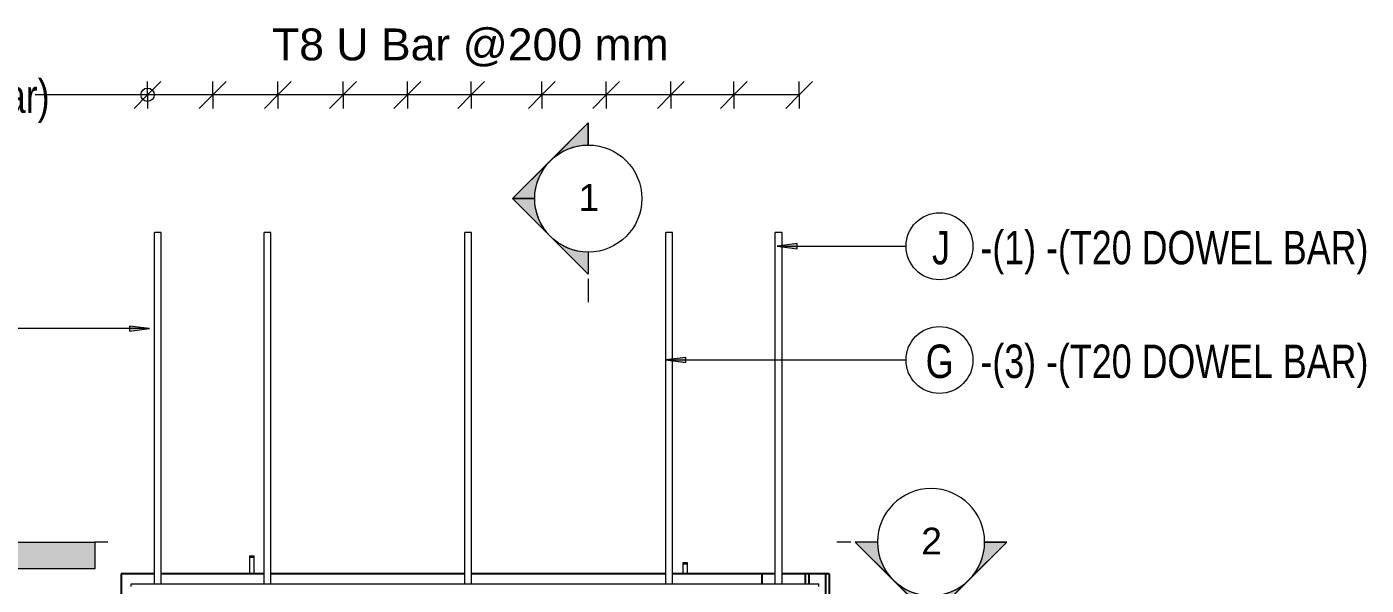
# Model space of a CAD drawing. Header units: millimetres. Extents: x 15401 to 36280, y -2060 to 13564.
# Drawn here: x 18068 to 22069, y 3666 to 5334 of the extents above; entities that cross this region are included whole.
import ezdxf

# ---------------------------------------------------------------- set-up
doc = ezdxf.new("R2010")
doc.units = ezdxf.units.MM
for name, color, linetype, lineweight in [('A-ANNO-DIMS', 211, 'Continuous', 9), ('A-ANNO-DIMS-40', 211, 'Continuous', 9), ('A-GENM', 13, 'Continuous', 18), ('A-WALL', 113, 'Continuous', 25), ('G-ANNO-SYMB', 111, 'Continuous', 9), ('S-RBAR', 171, 'Continuous', 18), ('S-RBAR-IDEN', 171, 'Continuous', 9)]:
    doc.layers.add(name, color=color, linetype=linetype, lineweight=lineweight)
doc.styles.add('Arial', font='arial.ttf', dxfattribs={"height": 80})
doc.styles.add('Arial_1', font='arial.ttf', dxfattribs={"height": 95.25})
doc.styles.add('Nirmala UI Semilight', font='NirmalaS.ttf', dxfattribs={"width": 0.8, "height": 100})
doc.dimstyles.new('Arrow_Filled_-_2_5_NI_UI', dxfattribs={"dimscale": 304.8, "dimtxt": 104.736395, "dimasz": 0.262467, "dimexe": 0.131234, "dimexo": 0.0625, "dimgap": 0.131234, "dimtad": 1, "dimdec": 4, "dimzin": 0, "dimdsep": 46, "dimtxsty": 'Nirmala UI Semilight', "dimblk1": 'OBLIQUE', "dimblk2": 'OBLIQUE', "dimsah": 1, "dimcen": 0.09, "dimazin": 0, "dimtfac": 1, "dimtdec": 4, "dimtix": 1, "dimtmove": 0, "dimatfit": 3, "dimfxl": 0.131234, "dimfxlon": 1, "dimtvp": 1, "dimtolj": 1, "dimtzin": 0, "dimarcsym": 2})

# ---------------------------------------------------------------- blocks, each defined once
blk = doc.blocks.new('RR spread anchor face based - RR-SA-4_0-180-1726831-Elevation Front 1')
at = {"layer": 'A-GENM'}
for p, q in [((18734.1, 3748.8), (18734.1, 3753.8)), ((18734.1, 3753.8), (18746.1, 3753.8)), ((18734.1, 3700), (18734.1, 3748.8)), ((18746.1, 3748.8), (18734.1, 3748.8)), ((18746.1, 3753.8), (18746.1, 3748.8)), ((18746.1, 3748.8), (18746.1, 3700))]:
    blk.add_line(p, q, dxfattribs=at)
blk = doc.blocks.new('RR spread anchor face based - RR-SA-4_0-180-V1-Elevation Front 1')
at = {"layer": 'A-GENM'}
for p, q in [((20028.6, 3728.8), (20028.6, 3733.8)), ((20028.6, 3733.8), (20040.6, 3733.8)), ((20028.6, 3700), (20028.6, 3728.8)), ((20040.6, 3728.8), (20028.6, 3728.8)), ((20040.6, 3733.8), (20040.6, 3728.8)), ((20040.6, 3728.8), (20040.6, 3700))]:
    blk.add_line(p, q, dxfattribs=at)
blk = doc.blocks.new('Detail View - M_Section Tail - Filled Horizontal-14034-Elevation Front 1')
at = {"layer": 'G-ANNO-SYMB'}
blk.add_hatch(color=256, dxfattribs=at).paths.add_polyline_path([(18271.9, 3714.8), (18271.9, 3794.8), (17911.9, 3794.8), (17911.9, 3714.8)])
for p, q in [((17911.9, 3714.8), (17911.9, 3794.8)), ((17911.9, 3794.8), (18271.9, 3794.8)), ((18271.9, 3794.8), (18271.9, 3714.8)), ((18271.9, 3714.8), (17911.9, 3714.8))]:
    blk.add_line(p, q, dxfattribs=at)
blk = doc.blocks.new('Detail View - M_Section Head - Filled SHOP DWG-1002450-Elevation Front 1')
at = {"layer": 'G-ANNO-SYMB'}
h = blk.add_hatch(color=256, dxfattribs=at)
edge = h.paths.add_edge_path()
edge.add_line((20543, 3794.8), (20609.3, 3794.8))
edge.add_arc((20769.3, 3794.8), 160, 180, 225)
edge.add_line((20656.2, 3681.7), (20543, 3794.8))
h = blk.add_hatch(color=256, dxfattribs=at)
edge = h.paths.add_edge_path()
edge.add_line((20995.6, 3794.8), (20882.4, 3681.7))
edge.add_arc((20769.3, 3794.8), 160, 315, 360)
edge.add_line((20929.3, 3794.8), (20995.6, 3794.8))
h = blk.add_hatch(color=256, dxfattribs=at)
edge = h.paths.add_edge_path()
edge.add_line((20769.3, 3568.5), (20656.2, 3681.7))
edge.add_arc((20769.3, 3794.8), 160, 225, 270)
edge.add_line((20769.3, 3634.8), (20769.3, 3568.5))
h = blk.add_hatch(color=256, dxfattribs=at)
edge = h.paths.add_edge_path()
edge.add_line((20769.3, 3568.5), (20769.3, 3634.8))
edge.add_arc((20769.3, 3794.8), 160, 270, 315)
edge.add_line((20882.4, 3681.7), (20769.3, 3568.5))
for p, q in [((20769.3, 3568.5), (20543, 3794.8)), ((20609.3, 3794.8), (20543, 3794.8)), ((20543, 3794.8), (20656.2, 3681.7)), ((20609.3, 3794.8), (20543, 3794.8)), ((20769.3, 3568.5), (20995.6, 3794.8)), ((20882.4, 3681.7), (20995.6, 3794.8)), ((20929.3, 3794.8), (20995.6, 3794.8)), ((20995.6, 3794.8), (20929.3, 3794.8)), ((20656.2, 3681.7), (20769.3, 3568.5)), ((20769.3, 3568.5), (20882.4, 3681.7)), ((20769.3, 3634.8), (20769.3, 3568.5)), ((20769.3, 3568.5), (20769.3, 3634.8))]:
    blk.add_line(p, q, dxfattribs=at)
for start, end in [(360, 180), (180, 360), (180, 225), (315, 0), (225, 270), (270, 315)]:
    blk.add_arc((20769.3, 3794.8), 160, start, end, dxfattribs=at)
blk = doc.blocks.new('M_Rebar Tag_rfa MARK - ARROW-794226-Elevation Front 1')
at = {"layer": 'S-RBAR-IDEN'}
blk.add_circle((20794.5, 4678.6), 100, dxfattribs=at)
blk = doc.blocks.new('DIMBLOCK19-Elevation Front 1')
at = {"layer": 'A-ANNO-DIMS-40'}
for p, q in [((20180.5, 5130.6), (20220.5, 5170.6)), ((20180.5, 5130.6), (20180.5, 5170.6)), ((20375.1, 5130.6), (20415.1, 5170.6)), ((20375.1, 5130.6), (20375.1, 5170.6)), ((20180.5, 5130.6), (20140.5, 5090.6)), ((20375.1, 5130.6), (20180.5, 5130.6)), ((20180.5, 5130.6), (20180.5, 5090.6)), ((20375.1, 5130.6), (20335.1, 5090.6)), ((20375.1, 5130.6), (20375.1, 5090.6))]:
    blk.add_line(p, q, dxfattribs=at)
blk = doc.blocks.new('_Oblique')
at = {"color": 0, "linetype": 'ByBlock', "lineweight": -2}
blk.add_line((-0.5, -0.5), (0.5, 0.5), dxfattribs=at)
blk = doc.blocks.new('DIMBLOCK20-Elevation Front 1')
at = {"layer": 'A-ANNO-DIMS-40'}
for p, q in [((19992.1, 5130.6), (20032.1, 5170.6)), ((19992.1, 5130.6), (19992.1, 5170.6)), ((20180.5, 5130.6), (20220.5, 5170.6)), ((20180.5, 5130.6), (20180.5, 5170.6)), ((19992.1, 5130.6), (19952.1, 5090.6)), ((20180.5, 5130.6), (19992.1, 5130.6)), ((19992.1, 5130.6), (19992.1, 5090.6)), ((20180.5, 5130.6), (20140.5, 5090.6)), ((20180.5, 5130.6), (20180.5, 5090.6))]:
    blk.add_line(p, q, dxfattribs=at)
blk = doc.blocks.new('DIMBLOCK21-Elevation Front 1')
at = {"layer": 'A-ANNO-DIMS-40'}
for p, q in [((19798.8, 5130.6), (19838.8, 5170.6)), ((19798.8, 5130.6), (19798.8, 5170.6)), ((19992.1, 5130.6), (20032.1, 5170.6)), ((19992.1, 5130.6), (19992.1, 5170.6)), ((19798.8, 5130.6), (19758.8, 5090.6)), ((19992.1, 5130.6), (19798.8, 5130.6)), ((19798.8, 5130.6), (19798.8, 5090.6)), ((19992.1, 5130.6), (19952.1, 5090.6)), ((19992.1, 5130.6), (19992.1, 5090.6))]:
    blk.add_line(p, q, dxfattribs=at)
blk = doc.blocks.new('DIMBLOCK22-Elevation Front 1')
at = {"layer": 'A-ANNO-DIMS-40'}
for p, q in [((19606.7, 5130.6), (19646.7, 5170.6)), ((19606.7, 5130.6), (19606.7, 5170.6)), ((19798.8, 5130.6), (19838.8, 5170.6)), ((19798.8, 5130.6), (19798.8, 5170.6)), ((19606.7, 5130.6), (19566.7, 5090.6)), ((19798.8, 5130.6), (19606.7, 5130.6)), ((19606.7, 5130.6), (19606.7, 5090.6)), ((19798.8, 5130.6), (19758.8, 5090.6)), ((19798.8, 5130.6), (19798.8, 5090.6))]:
    blk.add_line(p, q, dxfattribs=at)
blk = doc.blocks.new('DIMBLOCK23-Elevation Front 1')
at = {"layer": 'A-ANNO-DIMS-40'}
for p, q in [((19395.8, 5130.6), (19435.8, 5170.6)), ((19395.8, 5130.6), (19395.8, 5170.6)), ((19606.7, 5130.6), (19646.7, 5170.6)), ((19606.7, 5130.6), (19606.7, 5170.6)), ((19395.8, 5130.6), (19355.8, 5090.6)), ((19606.7, 5130.6), (19395.8, 5130.6)), ((19395.8, 5130.6), (19395.8, 5090.6)), ((19606.7, 5130.6), (19566.7, 5090.6)), ((19606.7, 5130.6), (19606.7, 5090.6))]:
    blk.add_line(p, q, dxfattribs=at)
blk = doc.blocks.new('DIMBLOCK24-Elevation Front 1')
at = {"layer": 'A-ANNO-DIMS-40'}
for p, q in [((19205, 5130.6), (19245, 5170.6)), ((19205, 5130.6), (19205, 5170.6)), ((19395.8, 5130.6), (19435.8, 5170.6)), ((19395.8, 5130.6), (19395.8, 5170.6)), ((19205, 5130.6), (19165, 5090.6)), ((19395.8, 5130.6), (19205, 5130.6)), ((19205, 5130.6), (19205, 5090.6)), ((19395.8, 5130.6), (19355.8, 5090.6)), ((19395.8, 5130.6), (19395.8, 5090.6))]:
    blk.add_line(p, q, dxfattribs=at)
blk = doc.blocks.new('DIMBLOCK25-Elevation Front 1')
at = {"layer": 'A-ANNO-DIMS-40'}
for p, q in [((19012.9, 5130.6), (19052.9, 5170.6)), ((19012.9, 5130.6), (19012.9, 5170.6)), ((19205, 5130.6), (19245, 5170.6)), ((19205, 5130.6), (19205, 5170.6)), ((19012.9, 5130.6), (18972.9, 5090.6)), ((19205, 5130.6), (19012.9, 5130.6)), ((19012.9, 5130.6), (19012.9, 5090.6)), ((19205, 5130.6), (19165, 5090.6)), ((19205, 5130.6), (19205, 5090.6))]:
    blk.add_line(p, q, dxfattribs=at)
blk = doc.blocks.new('DIMBLOCK26-Elevation Front 1')
at = {"layer": 'A-ANNO-DIMS-40'}
for p, q in [((18818.3, 5130.6), (18858.3, 5170.6)), ((18818.3, 5130.6), (18818.3, 5170.6)), ((19012.9, 5130.6), (19052.9, 5170.6)), ((19012.9, 5130.6), (19012.9, 5170.6)), ((18818.3, 5130.6), (18778.3, 5090.6)), ((19012.9, 5130.6), (18818.3, 5130.6)), ((18818.3, 5130.6), (18818.3, 5090.6)), ((19012.9, 5130.6), (18972.9, 5090.6)), ((19012.9, 5130.6), (19012.9, 5090.6))]:
    blk.add_line(p, q, dxfattribs=at)
blk = doc.blocks.new('DIMBLOCK27-Elevation Front 1')
at = {"layer": 'A-ANNO-DIMS-40'}
for p, q in [((18623.6, 5130.6), (18663.6, 5170.6)), ((18623.6, 5130.6), (18623.6, 5170.6)), ((18818.3, 5130.6), (18858.3, 5170.6)), ((18818.3, 5130.6), (18818.3, 5170.6)), ((18623.6, 5130.6), (18583.6, 5090.6)), ((18818.3, 5130.6), (18623.6, 5130.6)), ((18623.6, 5130.6), (18623.6, 5090.6)), ((18818.3, 5130.6), (18778.3, 5090.6)), ((18818.3, 5130.6), (18818.3, 5090.6))]:
    blk.add_line(p, q, dxfattribs=at)
blk = doc.blocks.new('DIMBLOCK28-Elevation Front 1')
at = {"layer": 'A-ANNO-DIMS-40'}
for p, q in [((18429, 5130.6), (18469, 5170.6)), ((18429, 5130.6), (18429, 5170.6)), ((18623.6, 5130.6), (18663.6, 5170.6)), ((18623.6, 5130.6), (18623.6, 5170.6)), ((18429, 5130.6), (18389, 5090.6)), ((18623.6, 5130.6), (18429, 5130.6)), ((18429, 5130.6), (18429, 5090.6)), ((18623.6, 5130.6), (18583.6, 5090.6)), ((18623.6, 5130.6), (18623.6, 5090.6))]:
    blk.add_line(p, q, dxfattribs=at)
blk = doc.blocks.new('DIMBLOCK29-Elevation Front 1')
at = {"layer": 'A-ANNO-DIMS-40'}
for p, q in [((19992.1, 5130.6), (20032.1, 5170.6)), ((19992.1, 5130.6), (19992.1, 5170.6)), ((20180.5, 5130.6), (20220.5, 5170.6)), ((20180.5, 5130.6), (20180.5, 5170.6)), ((20375.1, 5130.6), (20415.1, 5170.6)), ((20375.1, 5130.6), (20375.1, 5170.6)), ((19992.1, 5130.6), (19952.1, 5090.6)), ((20180.5, 5130.6), (19992.1, 5130.6)), ((19992.1, 5130.6), (19992.1, 5090.6)), ((20180.5, 5130.6), (20140.5, 5090.6)), ((20375.1, 5130.6), (20180.5, 5130.6)), ((20375.1, 5130.6), (20180.5, 5130.6)), ((20180.5, 5130.6), (20180.5, 5090.6)), ((20375.1, 5130.6), (20335.1, 5090.6)), ((20375.1, 5130.6), (20375.1, 5090.6))]:
    blk.add_line(p, q, dxfattribs=at)
blk = doc.blocks.new('_None')
blk = doc.blocks.new('DIMBLOCK30-Elevation Front 1')
at = {"layer": 'A-ANNO-DIMS-40'}
for p, q in [((19798.8, 5130.6), (19838.8, 5170.6)), ((19798.8, 5130.6), (19798.8, 5170.6)), ((19992.1, 5130.6), (20032.1, 5170.6)), ((19992.1, 5130.6), (19992.1, 5170.6)), ((20180.5, 5130.6), (20220.5, 5170.6)), ((20180.5, 5130.6), (20180.5, 5170.6)), ((19798.8, 5130.6), (19758.8, 5090.6)), ((19992.1, 5130.6), (19798.8, 5130.6)), ((19798.8, 5130.6), (19798.8, 5090.6)), ((19992.1, 5130.6), (19952.1, 5090.6)), ((20180.5, 5130.6), (19992.1, 5130.6)), ((20180.5, 5130.6), (19992.1, 5130.6)), ((19992.1, 5130.6), (19992.1, 5090.6)), ((20180.5, 5130.6), (20140.5, 5090.6)), ((20180.5, 5130.6), (20180.5, 5090.6))]:
    blk.add_line(p, q, dxfattribs=at)
blk = doc.blocks.new('DIMBLOCK31-Elevation Front 1')
at = {"layer": 'A-ANNO-DIMS-40'}
for p, q in [((19606.7, 5130.6), (19646.7, 5170.6)), ((19606.7, 5130.6), (19606.7, 5170.6)), ((19798.8, 5130.6), (19838.8, 5170.6)), ((19798.8, 5130.6), (19798.8, 5170.6)), ((19992.1, 5130.6), (20032.1, 5170.6)), ((19992.1, 5130.6), (19992.1, 5170.6)), ((19606.7, 5130.6), (19566.7, 5090.6)), ((19798.8, 5130.6), (19606.7, 5130.6)), ((19606.7, 5130.6), (19606.7, 5090.6)), ((19798.8, 5130.6), (19758.8, 5090.6)), ((19992.1, 5130.6), (19798.8, 5130.6)), ((19992.1, 5130.6), (19798.8, 5130.6)), ((19798.8, 5130.6), (19798.8, 5090.6)), ((19992.1, 5130.6), (19952.1, 5090.6)), ((19992.1, 5130.6), (19992.1, 5090.6))]:
    blk.add_line(p, q, dxfattribs=at)
blk = doc.blocks.new('DIMBLOCK32-Elevation Front 1')
at = {"layer": 'A-ANNO-DIMS-40'}
for p, q in [((19395.8, 5130.6), (19435.8, 5170.6)), ((19395.8, 5130.6), (19395.8, 5170.6)), ((19606.7, 5130.6), (19646.7, 5170.6)), ((19606.7, 5130.6), (19606.7, 5170.6)), ((19798.8, 5130.6), (19838.8, 5170.6)), ((19798.8, 5130.6), (19798.8, 5170.6)), ((19395.8, 5130.6), (19355.8, 5090.6)), ((19606.7, 5130.6), (19395.8, 5130.6)), ((19395.8, 5130.6), (19395.8, 5090.6)), ((19606.7, 5130.6), (19566.7, 5090.6)), ((19798.8, 5130.6), (19606.7, 5130.6)), ((19798.8, 5130.6), (19606.7, 5130.6)), ((19606.7, 5130.6), (19606.7, 5090.6)), ((19798.8, 5130.6), (19758.8, 5090.6)), ((19798.8, 5130.6), (19798.8, 5090.6))]:
    blk.add_line(p, q, dxfattribs=at)
blk = doc.blocks.new('DIMBLOCK33-Elevation Front 1')
at = {"layer": 'A-ANNO-DIMS-40'}
for p, q in [((19205, 5130.6), (19245, 5170.6)), ((19205, 5130.6), (19205, 5170.6)), ((19395.8, 5130.6), (19435.8, 5170.6)), ((19395.8, 5130.6), (19395.8, 5170.6)), ((19606.7, 5130.6), (19646.7, 5170.6)), ((19606.7, 5130.6), (19606.7, 5170.6)), ((19205, 5130.6), (19165, 5090.6)), ((19395.8, 5130.6), (19205, 5130.6)), ((19205, 5130.6), (19205, 5090.6)), ((19395.8, 5130.6), (19355.8, 5090.6)), ((19606.7, 5130.6), (19395.8, 5130.6)), ((19606.7, 5130.6), (19395.8, 5130.6)), ((19395.8, 5130.6), (19395.8, 5090.6)), ((19606.7, 5130.6), (19566.7, 5090.6)), ((19606.7, 5130.6), (19606.7, 5090.6))]:
    blk.add_line(p, q, dxfattribs=at)
blk = doc.blocks.new('DIMBLOCK34-Elevation Front 1')
at = {"layer": 'A-ANNO-DIMS-40'}
for p, q in [((19012.9, 5130.6), (19052.9, 5170.6)), ((19012.9, 5130.6), (19012.9, 5170.6)), ((19205, 5130.6), (19245, 5170.6)), ((19205, 5130.6), (19205, 5170.6)), ((19395.8, 5130.6), (19435.8, 5170.6)), ((19395.8, 5130.6), (19395.8, 5170.6)), ((19012.9, 5130.6), (18972.9, 5090.6)), ((19205, 5130.6), (19012.9, 5130.6)), ((19012.9, 5130.6), (19012.9, 5090.6)), ((19205, 5130.6), (19165, 5090.6)), ((19395.8, 5130.6), (19205, 5130.6)), ((19395.8, 5130.6), (19205, 5130.6)), ((19205, 5130.6), (19205, 5090.6)), ((19395.8, 5130.6), (19355.8, 5090.6)), ((19395.8, 5130.6), (19395.8, 5090.6))]:
    blk.add_line(p, q, dxfattribs=at)
blk = doc.blocks.new('DIMBLOCK35-Elevation Front 1')
at = {"layer": 'A-ANNO-DIMS-40'}
for p, q in [((18818.3, 5130.6), (18858.3, 5170.6)), ((18818.3, 5130.6), (18818.3, 5170.6)), ((19012.9, 5130.6), (19052.9, 5170.6)), ((19012.9, 5130.6), (19012.9, 5170.6)), ((19205, 5130.6), (19245, 5170.6)), ((19205, 5130.6), (19205, 5170.6)), ((18818.3, 5130.6), (18778.3, 5090.6)), ((19012.9, 5130.6), (18818.3, 5130.6)), ((18818.3, 5130.6), (18818.3, 5090.6)), ((19012.9, 5130.6), (18972.9, 5090.6)), ((19205, 5130.6), (19012.9, 5130.6)), ((19205, 5130.6), (19012.9, 5130.6)), ((19012.9, 5130.6), (19012.9, 5090.6)), ((19205, 5130.6), (19165, 5090.6)), ((19205, 5130.6), (19205, 5090.6))]:
    blk.add_line(p, q, dxfattribs=at)
blk = doc.blocks.new('DIMBLOCK36-Elevation Front 1')
at = {"layer": 'A-ANNO-DIMS-40'}
for p, q in [((18429, 5130.6), (18469, 5170.6)), ((18429, 5130.6), (18429, 5170.6)), ((18623.6, 5130.6), (18663.6, 5170.6)), ((18623.6, 5130.6), (18623.6, 5170.6)), ((18818.3, 5130.6), (18858.3, 5170.6)), ((18818.3, 5130.6), (18818.3, 5170.6)), ((19012.9, 5130.6), (19052.9, 5170.6)), ((19012.9, 5130.6), (19012.9, 5170.6)), ((18429, 5130.6), (18389, 5090.6)), ((19012.9, 5130.6), (18429, 5130.6)), ((18623.6, 5130.6), (18429, 5130.6)), ((18429, 5130.6), (18429, 5090.6)), ((18623.6, 5130.6), (18583.6, 5090.6)), ((18818.3, 5130.6), (18623.6, 5130.6)), ((18623.6, 5130.6), (18623.6, 5090.6)), ((18818.3, 5130.6), (18778.3, 5090.6)), ((19012.9, 5130.6), (18818.3, 5130.6)), ((18818.3, 5130.6), (18818.3, 5090.6)), ((19012.9, 5130.6), (18972.9, 5090.6)), ((19012.9, 5130.6), (19012.9, 5090.6))]:
    blk.add_line(p, q, dxfattribs=at)

msp = doc.modelspace()

# ---------------------------------------------------------------- hatches: boundary and pattern name
at = {"layer": 'S-RBAR-IDEN'}
for points in [[(20309.2442, 4678.59912), (20369.2442, 4670.69997), (20369.2442, 4686.49827)], [(18435.32035, 4432.50045), (18375.32035, 4440.3996), (18375.32035, 4424.6013)], [(19976.52174, 4338.87198), (20036.52174, 4330.97283), (20036.52174, 4346.77113)]]:
    msp.add_hatch(color=256, dxfattribs=at).paths.add_polyline_path(points)

# ---------------------------------------------------------------- linework, layer by layer
at = {"layer": 'A-WALL'}
for p, q in [((18350.07154, 3700), (18350.07154, 3630)), ((18450.0695, 3700), (18350.07154, 3700)), ((18777.0695, 3700), (18470.0695, 3700)), ((19377.0695, 3700), (18797.0695, 3700)), ((19977.0695, 3700), (19397.0695, 3700)), ((20304.1695, 3700), (19997.0695, 3700)), ((20264.5695, 3670), (20264.5695, 3700)), ((20464.5695, 3700), (20324.1695, 3700)), ((20394.5695, 3670), (20394.5695, 3700)), ((20404.5695, 3700), (20404.5695, 3670)), ((20454.56692, -1395), (20454.56692, 3700)), ((20464.5695, 3700), (20464.5695, -1395))]:
    msp.add_line(p, q, dxfattribs=at)
at = {"layer": 'G-ANNO-SYMB'}
for p, q in [((19745.4655, 4581.0982), (19745.4655, 4511.26245)), ((18309.97293, 3794.81652), (18271.86413, 3794.81652)), ((20529.30964, 3794.81652), (20487.64674, 3794.81652))]:
    msp.add_line(p, q, dxfattribs=at)
at = {"layer": 'S-RBAR'}
for p, q in [((18470.0695, 4720), (18450.0695, 4720)), ((18450.0695, 3670), (18450.0695, 4720)), ((18470.0695, 3670), (18470.0695, 4720)), ((18797.0695, 4720), (18777.0695, 4720)), ((18777.0695, 3670), (18777.0695, 4720)), ((18797.0695, 3670), (18797.0695, 4720)), ((19397.0695, 4720), (19377.0695, 4720)), ((19377.0695, 3670), (19377.0695, 4720)), ((19397.0695, 3670), (19397.0695, 4720)), ((19997.0695, 4720), (19977.0695, 4720)), ((19977.0695, 3670), (19977.0695, 4720)), ((19997.0695, 3670), (19997.0695, 4720)), ((20324.1695, 4720), (20304.1695, 4720)), ((20304.1695, 3670), (20304.1695, 4720)), ((20324.1695, 3670), (20324.1695, 4720)), ((18380.07154, 3670), (20434.5695, 3670)), ((18380.07154, 3662), (18380.07154, 3670)), ((20434.5695, 3662), (20434.5695, 3670))]:
    msp.add_line(p, q, dxfattribs=at)
at = {"layer": 'S-RBAR-IDEN'}
for p, q in [((18429.08821, 5131.01951), (18093.2381, 5131.01951)), ((20369.2442, 4686.49827), (20309.2442, 4678.59912)), ((20369.2442, 4670.69997), (20369.2442, 4686.49827)), ((20309.2442, 4678.59912), (20369.2442, 4670.69997)), ((20309.2442, 4678.59912), (20694.50178, 4678.59912)), ((18435.32035, 4432.50045), (17989.88293, 4432.50045)), ((18435.32035, 4432.50045), (18375.32035, 4440.3996)), ((18375.32035, 4440.3996), (18375.32035, 4424.6013)), ((18375.32035, 4424.6013), (18435.32035, 4432.50045)), ((20036.52174, 4346.77113), (19976.52174, 4338.87198)), ((19976.52174, 4338.87198), (20036.52174, 4330.97283)), ((19976.52174, 4338.87198), (20694.50178, 4338.87198)), ((20036.52174, 4330.97283), (20036.52174, 4346.77113))]:
    msp.add_line(p, q, dxfattribs=at)
msp.add_circle((18429.08821, 5131.01951), 20, dxfattribs=at)

# ---------------------------------------------------------------- block references
at = {"layer": 'A-GENM'}
for name in ['RR spread anchor face based - RR-SA-4_0-180-1726831-Elevation Front 1', 'RR spread anchor face based - RR-SA-4_0-180-V1-Elevation Front 1']:
    msp.add_blockref(name, (0, 0), dxfattribs=at)
at = {"layer": 'G-ANNO-SYMB', "extrusion": (0, 0, -1), "rotation": 90.00000000000038}
msp.add_blockref('Detail View - M_Section Head - Filled SHOP DWG-1002450-Elevation Front 1', (-15950.64898, -15948.21144), dxfattribs=at)
at = {"layer": 'G-ANNO-SYMB'}
for name in ['Detail View - M_Section Head - Filled SHOP DWG-1002450-Elevation Front 1', 'Detail View - M_Section Tail - Filled Horizontal-14034-Elevation Front 1']:
    msp.add_blockref(name, (0, 0), dxfattribs=at)
at = {"layer": 'S-RBAR-IDEN'}
for p in [(0, 0), (0, -339.72714)]:
    msp.add_blockref('M_Rebar Tag_rfa MARK - ARROW-794226-Elevation Front 1', p, dxfattribs=at)

# ---------------------------------------------------------------- texts
at = {"layer": 'G-ANNO-SYMB', "char_height": 80, "width": 76.962, "attachment_point": 1, "style": 'Arial'}
for s, insert in [('1', (19716.11232, 4864.16528)), ('2', (20739.95647, 3837.8836))]:
    msp.add_mtext(s, dxfattribs=dict(at, insert=insert))
at = {"layer": 'S-RBAR-IDEN', "char_height": 100, "attachment_point": 1, "style": 'Nirmala UI Semilight'}
for s, insert, width in [('-(11) -(T8 U Bar)', (17346.0381, 5177.10141), 903.0208), ('J', (20772.29262, 4724.68102), 46.1772), ('-(1) -(T20 DOWEL BAR)', (20916.71313, 4724.68102), 1336.5734), ('G', (20753.25262, 4384.95388), 92.3544), ('-(3) -(T20 DOWEL BAR)', (20916.71313, 4384.95388), 1357.0966)]:
    msp.add_mtext(s, dxfattribs=dict(at, insert=insert, width=width))

# ---------------------------------------------------------------- dimensions: what is measured, and where the dimension line sits
at = {"layer": 'A-ANNO-DIMS'}
for base, p1, p2, text, override, picture, middle in [((18429.03537, 5130.62729), (19012.85743, 5090.62729), (18429.03537, 5090.62729), '584', {"dimpost": '<>', "dimblk1": 'None', "dimblk2": 'None', "dimsah": 1, "dimfxl": 583.82206}, 'DIMBLOCK36-Elevation Front 1', (18720.9464, 5222.30093)), ((19012.85743, 5130.62729), (19204.96478, 5090.62729), (19012.85743, 5090.62729), '192', {"dimpost": '<>', "dimblk1": 'None', "dimblk2": 'None', "dimsah": 1, "dimfxl": 192.107353}, 'DIMBLOCK35-Elevation Front 1', (19108.9111, 5222.61474)), ((19204.96478, 5130.62729), (19395.82213, 5090.62729), (19204.96478, 5090.62729), '191', {"dimpost": '<>', "dimblk1": 'None', "dimblk2": 'None', "dimsah": 1, "dimfxl": 190.857353}, 'DIMBLOCK34-Elevation Front 1', (19300.39346, 5222.61474)), ((19395.82213, 5130.62729), (19606.67949, 5090.62729), (19395.82213, 5090.62729), '211', {"dimpost": '<>', "dimblk1": 'None', "dimblk2": 'None', "dimsah": 1, "dimfxl": 210.857353}, 'DIMBLOCK33-Elevation Front 1', (19501.25081, 5221.74305)), ((19606.67949, 5130.62729), (19798.78684, 5090.62729), (19606.67949, 5090.62729), '192', {"dimpost": '<>', "dimblk1": 'None', "dimblk2": 'None', "dimsah": 1, "dimfxl": 192.107353}, 'DIMBLOCK32-Elevation Front 1', (19702.73316, 5222.61474)), ((19798.78684, 5130.62729), (19992.14419, 5090.62729), (19798.78684, 5090.62729), '193', {"dimpost": '<>', "dimblk1": 'None', "dimblk2": 'None', "dimsah": 1, "dimfxl": 193.357353}, 'DIMBLOCK31-Elevation Front 1', (19895.46552, 5222.61474)), ((19992.14419, 5130.62729), (20180.50155, 5090.62729), (19992.14419, 5090.62729), '188', {"dimpost": '<>', "dimblk1": 'None', "dimblk2": 'None', "dimsah": 1, "dimfxl": 188.357353}, 'DIMBLOCK30-Elevation Front 1', (20086.32287, 5222.545)), ((20180.50155, 5130.62729), (20375.1089, 5090.62729), (20180.50155, 5090.62729), '195', {"dimpost": '<>', "dimblk1": 'None', "dimblk2": 'None', "dimsah": 1, "dimfxl": 194.607353}, 'DIMBLOCK29-Elevation Front 1', (20277.80522, 5222.61474)), ((18429.03537, 5130.62729), (18623.64272, 5090.62729), (18429.03537, 5090.62729), ' ', {"dimpost": '<>', "dimfxl": 194.607353}, 'DIMBLOCK28-Elevation Front 1', (18526.33905, 5130.62729)), ((18818.25008, 5130.62729), (19012.85743, 5090.62729), (18818.25008, 5090.62729), ' ', {"dimpost": '<>', "dimfxl": 194.607353}, 'DIMBLOCK26-Elevation Front 1', (18915.55375, 5130.62729)), ((19012.85743, 5130.62729), (19204.96478, 5090.62729), (19012.85743, 5090.62729), ' ', {"dimpost": '<>', "dimfxl": 192.107353}, 'DIMBLOCK25-Elevation Front 1', (19108.9111, 5130.62729)), ((19204.96478, 5130.62729), (19395.82213, 5090.62729), (19204.96478, 5090.62729), ' ', {"dimpost": '<>', "dimfxl": 190.857353}, 'DIMBLOCK24-Elevation Front 1', (19300.39346, 5130.62729)), ((19395.82213, 5130.62729), (19606.67949, 5090.62729), (19395.82213, 5090.62729), ' ', {"dimpost": '<>', "dimfxl": 210.857353}, 'DIMBLOCK23-Elevation Front 1', (19501.25081, 5130.62729)), ((19606.67949, 5130.62729), (19798.78684, 5090.62729), (19606.67949, 5090.62729), ' ', {"dimpost": '<>', "dimfxl": 192.107353}, 'DIMBLOCK22-Elevation Front 1', (19702.73316, 5130.62729)), ((19798.78684, 5130.62729), (19992.14419, 5090.62729), (19798.78684, 5090.62729), ' ', {"dimpost": '<>', "dimfxl": 193.357353}, 'DIMBLOCK21-Elevation Front 1', (19895.46552, 5130.62729)), ((19992.14419, 5130.62729), (20180.50155, 5090.62729), (19992.14419, 5090.62729), ' ', {"dimpost": '<>', "dimfxl": 188.357353}, 'DIMBLOCK20-Elevation Front 1', (20086.32287, 5130.62729)), ((20180.50155, 5130.62729), (20375.1089, 5090.62729), (20180.50155, 5090.62729), ' ', {"dimpost": '<>', "dimfxl": 194.607353}, 'DIMBLOCK19-Elevation Front 1', (20277.80522, 5130.62729))]:
    dim = msp.add_linear_dim(base=base, p1=p1, p2=p2, angle=0, text=text, dimstyle='Arrow_Filled_-_2_5_NI_UI', override=override, dxfattribs=at)
    dim.commit()
    dim.dimension.update_dxf_attribs({"geometry": picture, "text_midpoint": middle})
dim = msp.add_linear_dim(base=(18623.64272, 5130.62729), p1=(18818.25008, 5090.62729), p2=(18623.64272, 5090.62729), text=' ', dimstyle='Arrow_Filled_-_2_5_NI_UI', override={"dimpost": '<>', "dimfxl": 194.607353}, dxfattribs=at)
dim.commit()
dim.dimension.update_dxf_attribs({"geometry": 'DIMBLOCK27-Elevation Front 1', "text_midpoint": (18720.9464, 5130.62729)})

# ---------------------------------------------------------------- next in the draw order: texts
at = {"layer": 'S-RBAR-IDEN', "insert": (18800.788, 5329.23268), "char_height": 95.25, "width": 1452.65775, "attachment_point": 1, "style": 'Arial_1', "bg_fill": 3, "box_fill_scale": 0, "bg_fill_color": 256, "bg_fill_true_color": 3254780160, "bg_fill_transparency": 256}
msp.add_mtext('T8 U Bar @200 mm', dxfattribs=at)

doc.saveas('drawing.dxf')
